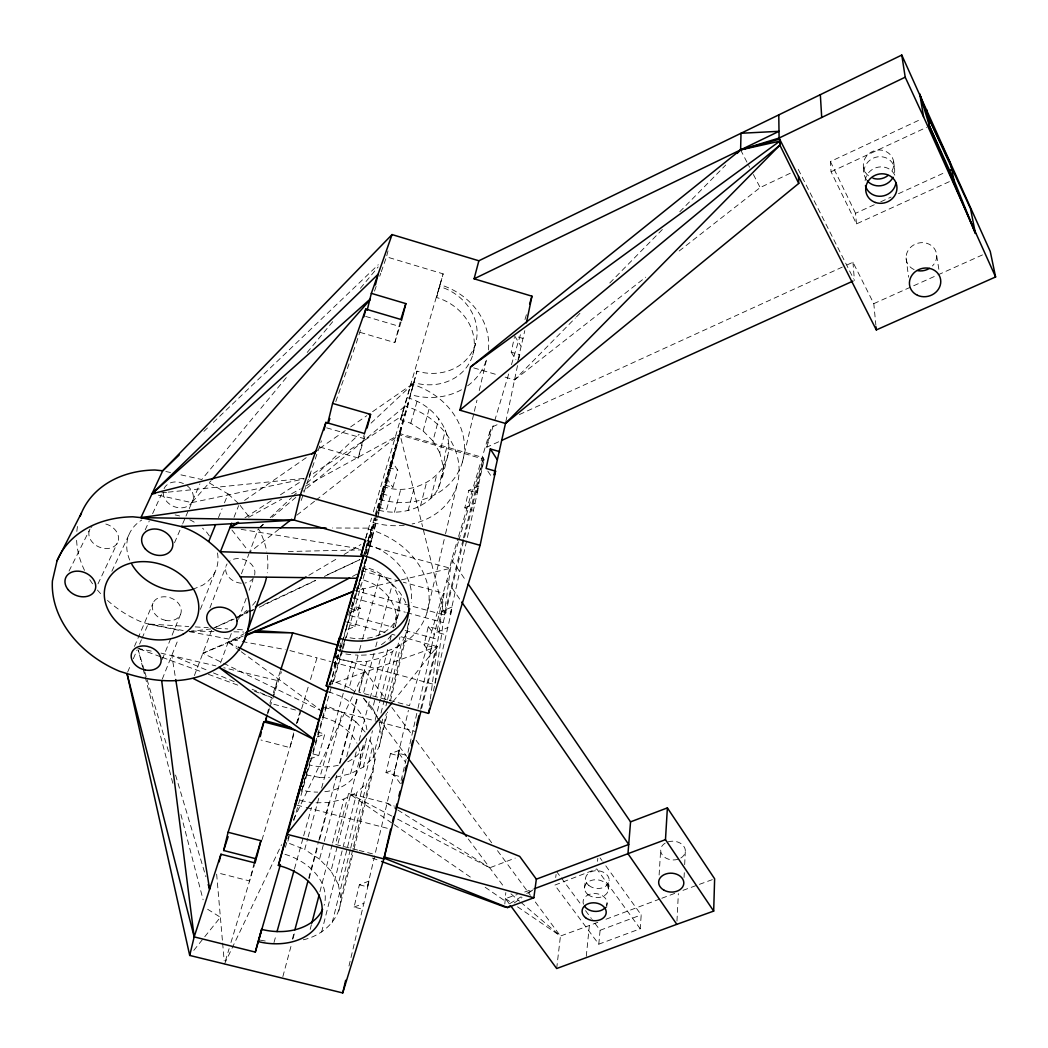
<?xml version="1.0" encoding="UTF-8"?>
<svg xmlns="http://www.w3.org/2000/svg" width="1048" height="1048" viewBox="0 0 1048 1048"><rect width="100%" height="100%" fill="white"/><g stroke="black" fill="none" stroke-linecap="round" stroke-linejoin="round"><path stroke-width="0.75" stroke-dasharray="5 3.75" d="M383.398 486.521L376.691 509.577C395.017 515.275 416.37 511.503 430.754 498.468C446.789 483.757 440.723 460.727 448.583 442.322C445.636 420.68 427.938 403.153 407.2 397.651L410.908 383.83A70.386 59.801 18.7 0 1 462.731 460.963A70.386 59.801 18.7 0 1 379.939 499.424L383.398 486.521C412.598 497.394 452.369 476.224 448.583 442.322M684.056 877.517L684.292 872.709M684.672 864.679L685.287 851.841M676.969 921.113L678.357 893.616M504.822 903.979L505.804 892.608M659.113 875.001L660.712 849.365M640.21 928.777L596.771 868.936L554.759 885.128L598.788 944.183L640.21 928.777L641.206 914.891L602.928 861.862M254.69 575.051L254.939 571.894A15.013 11.947 20 0 0 244.957 559.881A15.013 11.947 20 0 0 229.171 561.518M606.648 907.738L607.08 903.075M608.338 889.267L609.163 880.189M598.788 944.183L600.098 930.283L592.343 919.817M597.53 861.325L597.832 858.273M586.277 956.326L589.382 925.489L598.434 922.083M584.535 888.115L585.491 879.049M556.671 968.522L560.444 936.034L534.284 900.573M555.702 877.49L556.082 874.438M429.562 705.435L430.178 700.654M430.374 699.068L437.147 646.577L401.201 636.804M420.615 709.234L438.064 639.476L444.011 593.338L403.31 582.216M435.038 683.073L443.173 622.577L484.15 459.299L399.209 434.789L301.68 488.224M303.304 939.794C322.941 935.537 340.914 918.939 340.901 897.861L375.053 759.184L372.787 746.019L368.438 737.517M353.962 849.286L372.983 771.852L375.053 759.184M335.779 777.236L350.569 773.712L363.263 767.136L373.023 757.94L379.166 746.674L386.319 713.426M390.38 701.047L407.384 631.813L409.414 619.656L389.463 700.719M518.118 359.32L524.786 330.657M505.804 421.886L517.817 364.141M519.127 357.827L519.782 354.683L511.201 352.141L514.371 337.443M433.427 691.051L434.815 684.658L334.509 657.437M435.156 683.1L452.474 606.792L441.483 611.495L436.793 632.258L445.754 634.721M441.483 611.495L450.299 613.945L478.871 485.945L468.744 490.464L464.827 507.848L473.002 510.18M468.744 490.464L476.814 492.783L484.15 459.299M498.704 441.771L486.796 447.169L491.106 427.466L497.066 424.754M401.109 780.537L406.113 759.381M436.02 628.604L428.305 626.508L424.06 644.795L430.007 653.114L444.011 593.338M408 752.372L417.615 709.876M417.982 708.291L431.881 646.904L424.06 644.795M332.413 662.022L364.769 670.72L358.992 692.283L409.493 705.658L446.906 580.553L451.623 559.737L458.12 537.952M400.415 783.642L393.878 774.983L398.908 753.342L407.279 755.529M348.971 966.06L369.158 881.001L359.359 884.813L354.08 907.083L362.202 909.127M359.359 884.813L367.389 886.831L399.498 750.25L390.511 753.643L386.005 772.625L393.472 774.59M390.511 753.643L397.886 755.608L408.406 710.334M427.008 612.53L445.177 535.345M445.544 533.76L457.033 484.923M462.417 462.076L473.997 412.833M474.377 411.248L476.984 400.126M479.237 390.603L486.704 358.835A64.753 56.828 21.2 0 1 467.146 386.175M309.108 477.875L310.247 473.185M301.182 500.525L321.395 440.907M338.818 910.922L353.569 850.871M379.166 746.674L387.668 712.064M356.294 343.141L361.219 327.697M267.371 713.505L268.458 709.103M442.413 477.285L448.046 454.531M472.805 354.735L475.596 343.469M332.229 922.581L350.281 849.705M350.674 848.133L366.774 783.184L372.983 771.852M373.023 757.94L382.808 718.47M385.939 705.854L387.105 701.112M387.498 699.54L401.581 642.712L407.384 631.813M273.292 696.592L277.275 680.532L223.761 667.733M387.983 250.904L386.502 256.852L443.147 273.856L436.531 297.475A50.134 43.99 21.2 0 1 472.976 354.145A50.134 43.99 21.2 0 1 413.672 382.559L410.449 394.585A64.753 56.828 21.2 0 0 461.958 389.489M438.247 488.709L443.933 465.823M340.901 897.861L338.255 884.25L372.787 746.019M381.014 713.099L384.171 700.444M384.564 698.859L399.982 637.132M463.085 539.484L444.195 614.993L411.536 606.032M463.478 537.912L483.547 457.688L399.812 433.61L377.241 513.716M421.637 708.369L437.147 646.577L329.334 684.75M430.754 498.468L436.558 475.491M321.618 932.078L356.883 792.445L366.774 783.184M363.263 767.136L372.459 730.744M375.25 719.675L380.45 699.108M380.843 697.523L392.424 651.646L401.581 642.712M359.595 766.206L366.014 741.08M398.436 613.853L395.214 626.494A45.614 36.562 15.9 0 0 371.909 583.199L360.931 578.902L363.721 568.475C383.162 573.728 400.729 587.705 407.502 607.054M442.924 464.971L439.728 452.579L445.466 430.06M254.258 862.727L249.581 880.962L218.076 872.971M319.902 447.064L358.193 457.989L364.481 433.505M338.255 884.25L330.985 871.045L363.826 742.77M379.035 721.011L372.643 708.356L388.389 646.878M390 640.577L391.205 635.848M393.223 627.962L401.698 594.858M358.193 457.989L365.11 435.627M293.689 732.919L289.89 747.617L261.004 740.006M360.067 332.36L394.808 342.578L400.808 319.444M297.082 722.963L299.741 712.732L296.348 723.736M394.808 342.578L401.083 321.959M310.182 929.393L311.4 924.677M319.954 891.704L332.177 844.583M332.583 843.011L343.993 799.048L356.883 792.445M350.569 773.712L356.726 749.936M359.202 740.425L380.568 658.026L392.424 651.646M420.471 505.935L426.444 482.892M439.728 452.579L432.968 440.959L438.85 418.571M330.985 871.045L319.548 859.164L344.202 766.023M346.705 756.551L355.901 721.81L342.382 712.496L326.635 705.985L293.767 820.676M363.721 692.283L374.11 653.022M375.76 646.747L378.262 637.328M378.669 635.756L392.384 583.946M365.975 537.886L368.333 529.03A78.652 63.509 16.4 0 1 428.855 603.203A78.652 63.509 16.4 0 1 355.351 655M408.091 510.651L414.261 487.569M365.791 549.768L371.582 528.153L332.517 527.982M363.355 556.436L376.691 509.577M432.968 440.959L423.117 430.951L410.803 423.274L400.716 419.789L404.463 405.825A71.644 60.417 18.3 0 1 458.998 466.897A71.644 60.417 18.3 0 1 412.126 523.961M301.444 791.305L308.086 767.66M330.107 685.484L340.417 649.38M375.525 516.284L408.34 403.388L303.331 491.145M329.91 684.462L372.197 537.834L366.577 541.174M357.643 589.592L362.608 571.095L397.048 580.5M376.232 516.376L404.738 414.209L309.16 476.172M367.193 553.724L376.743 519.494M378.433 513.245L399.812 433.61L422.58 526.672M341.583 650.9L339.316 659.336L352.023 661.786L366.8 661.485L380.568 658.026M436.531 297.475L439.977 284.676A64.753 56.828 21.2 0 1 488.42 350.071M344.858 639.581L342.971 646.577L339.84 645.725M360.931 578.902L367.285 556.108M367.704 554.589L377.241 519.074M377.66 517.516L416.999 371.162A49.649 43.728 21.5 0 0 475.753 342.893A49.649 43.728 21.5 0 0 439.728 286.576M292.34 939.257L294.029 932.969M308.767 877.988L318.448 841.858M318.88 840.286L328.98 802.585L343.993 799.048M339.552 763.154L357.158 697.457M358.835 691.195L366.8 661.485M282.855 976.631L291.318 945.034M293.008 938.72L295.13 930.82M309.081 878.683L317.963 845.513M319.666 839.199L336.998 774.42M339.958 763.363L357.735 697.025M423.117 430.951L429.182 408.681M319.548 859.164L304.706 849.47L307.732 838.452M308.164 836.867L318.998 797.515M321.592 788.07L342.382 712.496M354.499 691.444L349.181 687.75L359.084 651.751M359.516 650.192L362.097 640.8M362.529 639.241L380.175 575.077M273.973 942.597L276.161 934.75M294.488 868.792L303.226 837.391M303.658 835.819L311.518 807.55M306.147 774.93L319.863 777.498L344.202 689.938M344.635 688.366L352.023 661.786M394.428 512.302L400.834 489.219M334.102 665.978L337.194 654.961M365.634 554.025L375.787 517.935M328.902 685.248L329.779 682.13M334.168 666.554L337.233 655.655M339.434 647.861L341.19 641.625M365.726 554.562L376.795 515.288M309.815 759.158L318.762 755.464L324.828 733.98L317.701 732.12M355.259 626.259L347.32 624.123L345.617 630.438L355.259 626.259L360.381 608.128L352.534 606.006M410.803 423.274L417.104 401.083M350.373 608.469L357.931 610.552L363.774 589.998L358.521 582.688M384.616 485.014L392.895 487.372L397.768 470.172L391.467 460.91L389.607 467.84L397.768 470.172M305.453 776.634L301.903 790.1A50.029 38.108 14.5 0 0 317.741 792.131M341.962 649.498L343.993 642.424M344.399 641.009L345.814 636.856A45.208 36.405 16 0 0 396.956 617.966A45.208 36.405 16 0 0 375.381 570.767L364.494 566.496M285.37 847.308L288.528 836.33M306.592 773.372L311.073 757.743M312.867 751.495L340.941 653.664M289.274 836.383L287.466 842.671L304.706 849.47M349.181 687.75L333.709 681.292L342.657 650.074M343.102 648.516L345.788 639.149M346.233 637.59L365.909 568.907M340.862 647.808L366.839 557.654M364.494 554.274L375.092 517.804M413.672 382.559L416.999 371.162M379.939 499.424L413.79 383.11L368.123 414.772M365.595 538.41L371.542 518.118M373.363 511.882L443.147 273.856M400.716 419.789L407.2 397.651M458.592 536.406L491.106 427.466M458.395 541.816L450.47 568.304L444.195 614.993L422.973 528.244M458.854 540.257L483.547 457.688M486.796 447.169L494.25 422.265M494.708 420.707L508.673 374.018M511.463 364.678L520.777 333.552M524.969 319.535L526.83 313.313M397.886 755.608L399.498 750.25M476.814 492.783L478.871 485.945M430.007 653.114L431.881 646.904M517.502 362.281L519.782 354.683M225.386 960.977L229.106 948.663M230.966 942.506L254.481 864.731M261.948 840.038L294.619 731.949M297.436 722.648L301.156 710.308M301.627 708.762L308.623 685.641M310.483 679.471L317.007 657.882L330.88 661.602M367.389 886.831L369.158 881.001M450.299 613.945L452.474 606.792M361.377 572.208L366.708 555.27M348.656 615.15L362.608 571.095M268.013 713.256L269.48 708.697M269.978 707.177L281.414 671.794M271.393 698.689L269.912 703.221L300.121 711.265M273.345 692.636L280.261 671.323M335.792 401.659L355.744 344.674M374.49 291.148L376.586 285.187M379.717 276.24L380.765 273.253M381.289 271.76L385.978 258.345M220.565 662.886L231.516 632.979M238.525 619.368L246.332 597.976M249.11 590.325L253.013 579.636M241.459 573.767L248.9 553.894M194.391 675.554L211.617 630.307M209.914 607.932L225.844 566.811M200.378 609.373L215.521 570.937M234.005 517.306L238.63 505.621M162.27 679.13L178.16 639.503M162.204 659.493L180.492 614.521M218.456 517.62L222.071 508.739M224.482 502.817L228.097 493.936L208.382 482.408M127.646 672.096L130.803 664.681M133.332 658.747L137.131 649.852M139.594 644.075L141.428 639.765M142.03 638.337L148.148 623.992L188.745 626.494M134.472 646.38L153.034 603.098M174.505 542.799L182.195 524.996M182.732 523.594L185.404 517.581M185.968 516.101L188.548 510.114M189.243 508.686L199.906 483.862M145.187 529.908L149.248 521.053M152.615 513.677L161.392 494.512M111.861 571.278L128.891 534.886M97.988 583.867L117.35 542.995M224.455 964.055L281.571 844.662M293.558 819.601L352.783 695.78M353.49 694.3L364.769 670.72L386.083 699.619M69.024 571.081L90.01 529.004M393.144 701.479L437.147 646.577M193.801 950.353L220.394 917.275L205.146 907.699M286.314 377.621L201.779 479.526L178.33 474.272M307.182 352.456L333.277 321.002M360.407 288.305L378.158 266.913M158.379 495.193L191.784 502.634L211.146 480.613M505.11 377.123L514.542 379.9L575.352 318.016M576.505 316.85L579.937 313.352M609.779 282.986L663.712 228.123M679.772 211.775L725.675 165.073M203.941 431.37L207.465 427.99M213.36 422.357L378.262 264.725M259.511 527.642L263.061 524.301M270.188 517.633L291.554 497.63M292.733 496.516L298.667 490.949M306.972 483.167L359.189 434.252M371.058 423.13L413.79 383.11M259.577 527.707L264.568 523.528M272.074 517.267L295.824 497.407M278.912 529.253L249.476 552.375L258.319 528.755L259.747 530.904A98.342 77.513 22.2 0 1 266.768 551.969M296.833 515.184L314.741 501.114M316.024 500.106L399.209 434.789M514.542 379.9L645.712 277.183M679.143 251.009L760.167 187.566L790.952 172.92M237.097 617.744L247.132 610.264M244.577 500.433L306.344 457.609M319.771 448.295L345.29 430.597M350.661 426.877L366.787 415.702M514.162 902.996L522.022 897.533M528.559 892.988L533.799 889.346M244.983 517.791L272.297 500.079M280.484 494.761L302.335 480.6M509.97 903.507L521.144 896.813M526.725 893.459L533.707 889.267M238.512 616.905L249.765 610.25M308.872 575.287L338.425 557.811M344.058 554.484L360.944 544.501M248.612 517.306L281.598 499.228M291.645 493.726L300.252 489.01M322.522 711.448L202.893 653.231L228.176 642.123L244.079 633.726M352.495 576.439L359.713 572.614M238.577 617.036L247.459 612.831M248.939 612.137L253.38 610.041M259.288 607.237L315.514 580.618M324.382 576.426L359.896 559.619L324.448 576.177M212.194 628.774L234.346 618.399M235.826 617.704L247.642 612.163M249.123 611.482L253.551 609.399M263.886 604.552L315.592 580.33M949.357 181.645L856.478 223.905L831.064 171.767L830.383 161.549L921.847 118.843M831.064 171.767L926.524 127.371M856.478 223.905L855.548 213.294L874.805 204.504M880.739 201.792L891.101 197.063M898.516 193.684L945.912 172.029M519.402 414.55L845.5 265.642M846.994 264.961L852.954 262.236L873.796 303.645L875.879 325.286M873.796 303.645L936.506 275.519M937.999 274.851L982.788 254.769M464.827 507.848L475.072 503.302M215.128 627.477L234.176 619.041M350.857 612.268L360.381 608.128M436.793 632.258L447.941 627.516M192.649 589.395L202.434 585.308A46.911 36.981 22.1 0 0 217.198 551.576M317.478 737.032L324.828 733.98M202.893 653.231L241.957 637.171M239.966 650.782L228.176 642.123L243.228 636.018M354.08 907.083L363.984 903.271M397.598 819.13L489.73 867.796L515.197 858.102M386.005 772.625L395.096 769.206M605.98 919.24L660.332 898.817M661.838 898.241L676.929 892.569M600.098 930.283L641.206 914.891M682.969 890.355L714.631 878.8M517.502 906.808L560.444 936.034L589.382 925.489M509.289 903.861L505.424 898.581L517.293 894.52M524.721 891.992L533.615 888.94M399.838 580.238L355.547 590.679L409.978 605.613M401.423 579.871L450.47 568.304L369.616 546.034M191.784 502.634L304.352 478.871M188.994 631.59L210.648 628.97M161.733 492.796L166.593 492.311M168.204 492.141L304.248 478.36M288.252 551.51L360.944 549.886M319.863 777.498L329.413 777.341M316.051 802.794L328.98 802.585M191.43 631.053L214.29 631.472M233.901 631.826L243.699 632.01M195.242 626.901L208.238 627.7M216.36 628.211L227.73 628.905M237.477 629.507L245.599 630.005M241.158 529.358L361.01 548.982M260.323 940.148L266.389 941.235M107.486 600.412A98.342 77.513 22.2 0 0 140.904 621.726L148.148 623.992L183.203 630.542M189.583 631.721L240.582 641.245M242.18 641.546L285.213 649.577M300.422 800.528L312.828 802.847M331.351 680.846L333.709 681.292M137.76 648.371L154.79 651.843M160.986 653.114L215.888 665.86M148.148 623.992L181.618 630.87M165.833 471.482L170.523 472.53M357.565 850.046L335.478 844.439L348.656 793.284L386.843 803.122L394.389 806.148M359.137 850.452L373.337 854.055M296.794 805.1L304.614 807.104M306.173 807.51L389.057 828.719M312.972 753.971L318.762 755.464M393.878 774.983L402.38 777.184M324.317 707.466L377.503 721.509M379.075 721.928L415.06 731.425M289.903 650.572L317.007 657.882M346.495 621.936L385.572 632.56M391.821 634.263L394.952 635.114M350.215 615.582L394.14 627.529M405.118 630.516L438.064 639.476M353.255 597.95L405.314 612.215M406.886 612.648L443.173 622.577M354.827 587.522L363.774 589.998M382.061 493.778L390.393 496.149L386.594 509.538L378.184 507.153M326.622 427.846L364.324 438.654M473.709 367.887L498.835 375.276M365.647 316.417L399.904 326.544M523.149 338.491L514.686 335.976L520.882 346.023M367.468 544.79L375.145 547.292A60.889 49.164 16.3 0 1 411.209 602.548M139.292 648.935L160.803 656.834M162.335 657.397L202.264 672.082M208.408 674.336L239.127 685.628M254.494 691.274L271.393 697.483M372.328 858.05L380.005 860.893M322.823 717.002L333.369 720.932A50.029 38.108 14.5 0 1 356.962 743.255M328.443 691.667L340.299 696.134A49.23 37.859 14.7 0 1 366.892 729.775M206.011 669.777L171.82 655.327L175.475 677.899M213.451 672.908L234.267 681.711M252.109 689.256L271.432 697.418M228.176 642.123L236.822 646.472M391.847 816.091L348.656 793.284L392.817 823.689M386.843 803.122L396.445 809.161M397.821 810.025L489.73 867.796M505.424 898.581L512.131 903.153M394.166 824.606L473.133 878.984M485.172 887.276L505.254 901.097M241.276 651.751L319.902 709.522M510.939 893.826L519.598 901.215M520.843 902.276L560.444 936.034M228.097 493.936L239.206 504.167M355.901 721.81L365.228 732.12M363.486 698.125L372.643 708.356M231.922 530.013L247.524 549.886M240.162 505.398L249.712 517.686M363.879 698.833L377.529 717.16M378.511 718.47L406.807 756.46M468.273 838.976L504.075 887.04M398.908 753.342L405.327 761.948M556.449 871.386L560.339 876.626M561.309 877.936L581.666 905.42M585.544 910.647L591.373 918.506M391.9 707.492L412.231 735.08M416.108 740.333L491.669 842.775M497.486 850.662L530.419 895.32M350.818 600.74L357.931 610.552M600.046 857.88L601.958 860.539M209.404 535.986L206.797 532.345A46.911 36.981 22.1 0 0 202.552 528.205M428.305 626.508L434.173 634.787M446.906 580.553L460.819 600.74M386.489 478.032L392.895 487.372M451.623 559.737L466.373 581.365M487.844 471.128L492.233 477.849M511.201 352.141L515.917 359.739M740.595 149.89L749.621 167.287M753.394 174.531L760.167 187.566M798.275 169.422L853.675 278.964M830.383 161.549L855.548 213.294M144.297 670.261L138.231 649.93L142.685 667.34M144.755 671.834L146.628 678.082M147.087 679.654L169.029 753.158M175.553 775.048L205.88 876.718M143.104 668.925L144.742 675.253M145.161 676.838L173.103 784.363M180.911 814.401L203.102 899.787M379.271 722.465L381.236 734.085M936.689 255.686L939.231 271.681M893.682 161.785L894.56 168.532M906.088 258.005L908.59 277.196M863.486 167.353L864.155 174.112M216.648 874.163L222.49 941.471M222.635 943.082L224.18 960.833M852.954 262.236L854.421 280.432M129.756 560.13A46.911 36.981 22.1 0 1 141.781 520.018M175.134 514.935A46.911 36.981 22.1 0 1 179.627 515.983M189.793 519.795A46.911 36.981 22.1 0 1 196.526 523.62M255.751 601.277A98.342 77.513 22.2 0 1 251.795 606.137M100.595 593.613A98.342 77.513 22.2 0 1 97.438 590.05M92.578 583.802A98.342 77.513 22.2 0 1 88.294 577.317M84.521 570.374A98.342 77.513 22.2 0 1 76.556 537.794M76.832 531.428A98.342 77.513 22.2 0 1 78.063 523.594M267.266 555.204A98.342 77.513 22.2 0 1 267.292 572.824M350.792 654.633A78.652 63.509 16.4 0 1 341.622 653.218M404.253 525.258A71.644 60.417 18.3 0 1 373.206 522.598M284.938 854.29A54.43 39.287 13.4 0 1 324.146 905.275M358.246 746.097A50.029 38.108 14.5 0 1 324.015 791.816M366.63 738.329A49.23 37.859 14.7 0 1 346.652 762.341M338.281 765.25A49.23 37.859 14.7 0 1 309.147 764.857M391.205 635.154A45.614 36.562 15.9 0 1 380.948 644.913M253.459 577.906A15.013 11.947 20 0 1 245.036 583.029M241.302 583.199A15.013 11.947 20 0 1 227.062 563.929M105.809 524.026A15.379 11.973 24 0 1 117.835 542.013A15.379 11.973 24 0 1 96.717 545.812A15.379 11.973 24 0 1 91.975 526.515M186.937 485.604A15.524 12.432 23.6 0 1 185.299 507.206A15.524 12.432 23.6 0 1 163.226 492.874M164.091 488.604A15.524 12.432 23.6 0 1 183.439 483.573M667.917 841.898A12.353 9.38 3.3 0 1 683.506 845.893A12.353 9.38 3.3 0 1 680.781 858.05M678.043 859.255A12.353 9.38 3.3 0 1 662.506 855.26A12.353 9.38 3.3 0 1 665.166 843.129M914.105 269.585A15.432 14.004 -17.7 0 1 908.629 249.647A15.432 14.004 -17.7 0 1 930.952 245.258A15.432 14.004 -17.7 0 1 932.445 265.969M868.465 175.828A15.393 14.384 -21.5 0 1 866.866 155.707A15.393 14.384 -21.5 0 1 888.049 152.72A15.393 14.384 -21.5 0 1 890.787 172.671M866.552 179.889A15.497 14.462 -21 0 1 877.779 156.833A15.497 14.462 -21 0 1 893.616 176.077M865.098 180.61A15.655 14.567 -20.2 0 1 878.276 167.143A15.655 14.567 -20.2 0 1 894.809 175.173M583.474 904.241A12.013 8.921 5.4 0 1 595.185 893.525A12.013 8.921 5.4 0 1 606.622 905.367M165.846 620.442L162.152 619.342A14.869 11.528 20.8 0 1 156.283 599.129A14.869 11.528 20.8 0 1 180.269 606.347A14.869 11.528 20.8 0 1 165.846 620.442M588.858 885.455A11.856 8.882 5.4 0 0 608.718 882.468A11.856 8.882 5.4 0 0 594.413 870.849A11.856 8.882 5.4 0 0 588.858 885.455M587.915 894.534A11.921 8.895 5.4 0 0 607.892 891.56A11.921 8.895 5.4 0 0 593.509 879.901A11.921 8.895 5.4 0 0 587.915 894.534"/><path stroke-width="1.5" d="M713.675 911.092L714.631 878.8L667.38 807.89L630.555 821.855L627.962 853.688L676.812 924.336L713.675 911.092L665.48 839.645L667.38 807.89M381.551 861.456L504.389 906.861L507.625 907.542L533.851 897.769L536.34 879.167L519.69 856.386L397.415 807.366M494.04 474.665L505.477 423.444L779.882 145.161L779.817 141.153L740.595 149.89L470.565 366.957L459.876 410.187L505.477 423.444L798.746 183.426L798.51 176.352M409.781 608.783A60.889 49.164 16.3 0 1 343.718 639.542L339.251 638.127L326.256 685.851L428.527 713.387L480.115 545.327L495.547 471.155L486.102 468.443L490.307 448.95L499.608 451.636M526.41 322.823L531.952 296.191L474.102 278.807L478.857 260.782L901.778 55.059L990.255 251.428L995.6 276.96L876.325 329.923L779.096 138.048L778.769 114.9M428.527 713.387L429.575 708.592M390.616 829.112L383.869 858.888L342.722 992.941L189.714 955.435L127.018 673.589L119.524 671.27A101.813 78.862 21.4 0 1 52.4 580.933L57.09 560.641L81.403 513.075M342.722 992.941L345.67 980.286M189.714 955.435L194.168 936.886L220.958 854.238L254.258 862.727L260.926 840.706L228.084 832.282L223.643 850.504L256.262 858.836L254.926 863.251M219.111 861.875L220.958 854.238M324.015 430.125L325.889 422.423L364.481 433.505L370.573 414.379L332.583 403.414L327.749 423.261M260.218 736.652L261.319 732.211M262.039 729.264L263.873 721.875L294.449 729.971M363.892 316.85L365.804 309.094L400.808 319.444L405.851 303.619L371.346 293.361L367.167 310.274M290.833 727.561L265.55 720.854L267.004 714.985M375.42 284.951L377.686 275.821M392.581 821.239L393.773 816.51M395.738 808.637L396.917 803.908M398.895 796.021L400.074 791.305M402.052 783.419L403.231 778.69M405.196 770.817L406.388 766.088M408.353 758.215L409.532 753.486M411.51 745.613L412.689 740.884M416.646 725.085L419.017 715.574M420.851 711.54L383.869 858.888L286.707 834.247L278.388 865.452A54.824 39.366 13.3 0 1 321.199 916.869A54.824 39.366 13.3 0 1 258.109 941.562L255.306 952.082L194.168 936.886L127.018 673.589C157.763 683.231 190.566 685.038 218.94 667.34A88.674 68.723 21 0 0 248.363 626.639C252.882 609.988 247.957 591.806 240.32 576.832C225.543 555.139 206.784 535.384 181.435 526.581L140.93 517.62L132.86 516.808A101.813 78.862 21.4 0 0 57.09 560.641M256.655 857.316L260.926 840.706M367.062 428.043L370.573 414.379M401.489 320.426L405.851 303.619M311.806 923.118L319.142 894.848M335.95 649.485L340.456 650.913A61.374 49.361 16.2 0 0 406.703 620.914A61.374 49.361 16.2 0 0 372.014 558.309L361.18 554.785L365.136 539.969L294.305 520.149L140.93 517.62L162.715 470.775L392.057 234.582L478.857 260.782M258.804 939.873L261.607 929.366A54.43 39.287 13.4 0 0 322.601 909.389M339.251 638.127L335.609 651.791L363.355 556.436L220.407 551.72L231.7 523.149M365.189 540.834L361.18 554.785M308.335 759.774L309.723 754.521M348.866 608.063L350.425 602.194M355.22 586.068L356.779 580.251M363.355 556.436L357.512 578.273L240.32 576.832M294.868 929.825L307.929 881.132M277.026 931.606L294.056 870.364M328.338 686.414L286.707 834.247L392.122 702.75M328.456 686.807L295.235 804.707L314.086 739.796M258.109 941.562L261.607 929.366M255.306 952.082L280.419 864.561M316.679 730.325L317.911 726.067M320.911 715.679L323.164 707.859M293.794 811.152L278.388 865.452M294.685 808.047L300.056 789.432M300.946 786.327L302.296 781.664M304.077 775.468L305.427 770.804M306.317 767.699L307.654 763.049M309.448 756.839L310.784 752.189M312.579 745.98L313.915 741.329M335.858 652.812L334.509 657.437L335.95 652.865M337.653 646.629L348.408 609.595M350.818 600.74L357.067 579.819M529.62 303.972L531.952 296.191M494.329 475.176L495.547 471.155M326.256 685.851L331.692 668.703M223.643 850.504L228.123 836.645M265.55 720.854L266.533 717.815M228.084 832.282L263.873 721.875M280.759 669.777L292.706 632.913L338.268 645.293M328.247 423.222L329.858 418.597M325.889 422.423L300.409 494.721L294.305 520.149L181.435 526.581M332.583 403.414L365.804 309.094M371.346 293.361L392.057 234.582M243.909 641.245L261.411 592.041A98.342 77.513 22.2 0 0 266.493 577.422M208.801 541.305L215.443 525.022M212.22 479.394L370.258 299.558M737.15 153.401L740.595 149.89L779.096 138.048L905.21 77.185L901.778 55.059M378.066 274.301L152.012 493.778L155.248 493.451M179.195 455.015L162.715 470.775L154.934 470.002A98.342 77.513 22.2 0 0 80.264 515.983M369.97 299.283L152.012 493.778L315.147 452.88M459.876 410.187L779.882 145.161L798.746 183.426M280.196 528.258L291.711 519.205M470.565 366.957L779.817 141.153M311.714 453.876L317.086 450.155M510.245 905.721L507.625 907.542L383.961 858.076M326.007 527.956L229.971 527.524L238.158 522.205M255.398 606.923L306.055 576.95M229.971 527.524L238.577 522.808M245.52 632.953L349.6 577.959M474.102 278.807L779.005 131.314L741.015 133.266L740.595 149.89L779.646 139.122L780.197 145.816M948.872 170.68L951.833 169.331L950.182 162.754L927.755 116.092L919.764 94.11L923.615 116.957L995.6 276.96M501.678 440.422L852.928 281.1M244.957 635.94L353.137 591.439M246.241 634.787L353.124 591.426M536.34 879.167L628.708 844.465L461.749 602.089M535.109 888.442L665.48 839.645M676.812 924.336L556.671 968.522L511.228 906.507M140.93 517.62L300.409 494.721L480.115 545.327M253.498 632.193L292.706 632.913L255.345 630.608M384.354 857.028L533.851 897.769M238.263 647.206L327.683 692.204M193.264 678.528L314.361 739.77L218.94 667.34L319.548 720.382M407.777 757.77L466.321 836.356M468.22 584.064L630.555 821.855M490.307 448.95L497.184 459.6M927.755 116.092L970.487 208.565L975.426 233.416L929.471 125.996L919.764 94.11M905.21 77.185L923.615 116.957M975.426 233.416L953.772 179.64L929.471 125.996L926.629 109.595M208.225 884.538L209.613 889.228L175.723 679.523M951.833 169.331L953.772 179.64M161.68 680.611L194.168 936.886M876.023 326.832L876.325 329.923M820.335 94.674L821.711 117.481M192.649 589.395A46.911 36.981 22.1 0 1 131.838 564.296M929.34 268.432A15.432 14.004 -17.7 0 1 917.812 270.698M888.01 175.501A15.393 14.384 -21.5 0 1 872.971 178.252M893.066 177.256A15.497 14.462 -21 0 1 867.325 180.885M895.948 182.666A15.655 14.567 -20.2 0 1 881.434 196.199A15.655 14.567 -20.2 0 1 865.438 185.679M605.39 907.45A12.013 8.921 5.4 0 1 584.653 906.441M237.097 620.744L236.848 623.953A15.55 12.157 19.3 0 1 212.98 628.617A15.55 12.157 19.3 0 1 214.539 607.906A15.55 12.157 19.3 0 1 237.097 620.744M182.876 634.315C168.793 641.9 151.803 641.245 137.157 635.638A48.575 37.61 21.4 0 1 111.979 574.055A48.575 37.61 21.4 0 1 187.016 580.422L193.919 589.854A48.575 37.61 21.4 0 1 182.876 634.315M145.292 670L141.467 668.873A15.393 11.711 20.2 0 1 131.432 653.756A15.393 11.711 20.2 0 1 147.048 646.262L150.912 647.415A15.393 11.711 20.2 0 1 160.894 662.506A15.393 11.711 20.2 0 1 145.292 670M145.318 548.942A16.087 12.668 22.7 0 0 171.938 548.733A16.087 12.668 22.7 0 0 154.449 528.991A16.087 12.668 22.7 0 0 145.318 548.942M68.068 589.605A15.917 12.183 23.2 0 0 94.53 591.164A15.917 12.183 23.2 0 0 78.469 571.173A15.917 12.183 23.2 0 0 68.068 589.605M663.856 890.106A12.589 9.445 3.3 0 0 683.755 883.936A12.589 9.445 3.3 0 0 666.109 873.875A12.589 9.445 3.3 0 0 663.856 890.106M917.537 295.326A15.786 14.227 -16.5 0 0 940.763 281.27A15.786 14.227 -16.5 0 0 916.987 270.515A15.786 14.227 -16.5 0 0 917.537 295.326M875.499 202.513A15.759 14.646 -19.6 0 0 896.813 185.81A15.759 14.646 -19.6 0 0 871.687 177.374A15.759 14.646 -19.6 0 0 875.499 202.513M585.531 917.668A12.078 8.934 5.3 0 0 605.77 914.694A12.078 8.934 5.3 0 0 591.177 902.97A12.078 8.934 5.3 0 0 585.531 917.668"/></g></svg>
